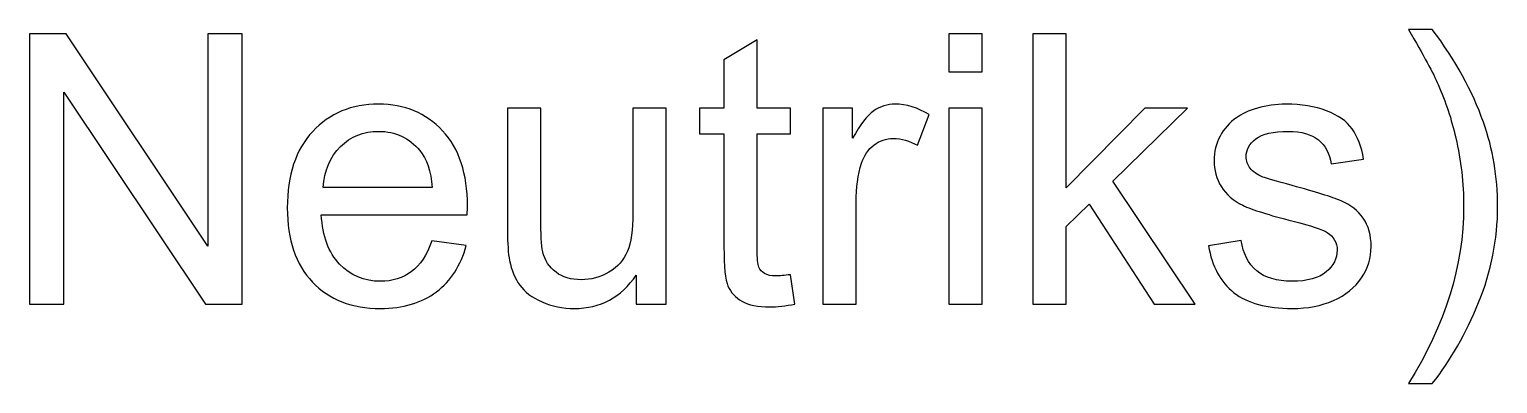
# Model space of a CAD drawing. Header units: millimetres. Extents: x 309 to 2032, y -1240 to 271.
# Drawn here: x 985.2 to 1083.9, y 39.6 to 63.4 of the extents above; entities that cross this region are included whole.
import ezdxf

# ---------------------------------------------------------------- set-up
doc = ezdxf.new("R2010")
doc.units = ezdxf.units.MM
doc.header["$MEASUREMENT"] = 0
doc.layers.add('Layer 1', color=7, linetype='Continuous')

msp = doc.modelspace()

# ---------------------------------------------------------------- linework, layer by layer
at = {"layer": 'Layer 1', "color": 250}
for points, knots in [([(1079.5509, 39.6134), (1079.5509, 39.6134), (1077.9507, 39.6134), (1077.9507, 39.6134), (1080.423, 43.58), (1081.6591, 47.5509), (1081.6591, 51.526), (1081.6591, 53.0796), (1081.4813, 54.6206), (1081.1257, 56.1488), (1080.8463, 57.3892), (1080.4526, 58.5787), (1079.9488, 59.7217), (1079.6271, 60.4626), (1078.9582, 61.7029), (1077.9507, 63.4386), (1077.9507, 63.4386), (1079.5509, 63.4386), (1079.5509, 63.4386), (1081.1003, 61.3643), (1082.2475, 59.2815), (1082.9926, 57.1902), (1083.6276, 55.391), (1083.9451, 53.5072), (1083.9451, 51.5387), (1083.9451, 49.3077), (1083.5175, 47.1487), (1082.6624, 45.0659), (1081.8115, 42.9831), (1080.7743, 41.167), (1079.5509, 39.6134)], [0, 0, 0, 0, 0.1, 0.1, 0.1, 0.2, 0.2, 0.2, 0.3, 0.3, 0.3, 0.4, 0.4, 0.4, 0.5, 0.5, 0.5, 0.6, 0.6, 0.6, 0.7, 0.7, 0.7, 0.8, 0.8, 0.8, 0.9, 0.9, 0.9, 1, 1, 1, 1]), ([(985.1773, 44.9474), (985.1773, 44.9474), (985.1773, 63.1338), (985.1773, 63.1338), (985.1773, 63.1338), (987.6496, 63.1338), (987.6496, 63.1338), (987.6496, 63.1338), (997.1915, 48.859), (997.1915, 48.859), (997.1915, 48.859), (997.1915, 63.1338), (997.1915, 63.1338), (997.1915, 63.1338), (999.5029, 63.1338), (999.5029, 63.1338), (999.5029, 63.1338), (999.5029, 44.9474), (999.5029, 44.9474), (999.5029, 44.9474), (997.0306, 44.9474), (997.0306, 44.9474), (997.0306, 44.9474), (987.4887, 59.2222), (987.4887, 59.2222), (987.4887, 59.2222), (987.4887, 44.9474), (987.4887, 44.9474), (987.4887, 44.9474), (985.1773, 44.9474), (985.1773, 44.9474)], [0, 0, 0, 0, 0.1, 0.1, 0.1, 0.2, 0.2, 0.2, 0.3, 0.3, 0.3, 0.4, 0.4, 0.4, 0.5, 0.5, 0.5, 0.6, 0.6, 0.6, 0.7, 0.7, 0.7, 0.8, 0.8, 0.8, 0.9, 0.9, 0.9, 1, 1, 1, 1]), ([(1036.3709, 46.9413), (1036.3709, 46.9413), (1036.6757, 44.9686), (1036.6757, 44.9686), (1036.0492, 44.8373), (1035.4861, 44.7696), (1034.9951, 44.7696), (1034.1865, 44.7696), (1033.56, 44.8966), (1033.1112, 45.1548), (1032.6667, 45.4131), (1032.3535, 45.7475), (1032.1714, 46.1666), (1031.9894, 46.5857), (1031.9005, 47.4662), (1031.9005, 48.8082), (1031.9005, 48.8082), (1031.9005, 56.4028), (1031.9005, 56.4028), (1031.9005, 56.4028), (1030.2495, 56.4028), (1030.2495, 56.4028), (1030.2495, 56.4028), (1030.2495, 58.13), (1030.2495, 58.13), (1030.2495, 58.13), (1031.9005, 58.13), (1031.9005, 58.13), (1031.9005, 58.13), (1031.9005, 61.3897), (1031.9005, 61.3897), (1031.9005, 61.3897), (1034.1357, 62.7316), (1034.1357, 62.7316), (1034.1357, 62.7316), (1034.1357, 58.13), (1034.1357, 58.13), (1034.1357, 58.13), (1036.3709, 58.13), (1036.3709, 58.13), (1036.3709, 58.13), (1036.3709, 56.4028), (1036.3709, 56.4028), (1036.3709, 56.4028), (1034.1357, 56.4028), (1034.1357, 56.4028), (1034.1357, 56.4028), (1034.1357, 48.6812), (1034.1357, 48.6812), (1034.1357, 48.042), (1034.1738, 47.6313), (1034.2542, 47.4493), (1034.3304, 47.2673), (1034.4574, 47.1233), (1034.6352, 47.0133), (1034.813, 46.9074), (1035.067, 46.8524), (1035.3972, 46.8524), (1035.6428, 46.8524), (1035.9687, 46.882), (1036.3709, 46.9413)], [0, 0, 0, 0, 0.05, 0.05, 0.05, 0.1, 0.1, 0.1, 0.15, 0.15, 0.15, 0.2, 0.2, 0.2, 0.25, 0.25, 0.25, 0.3, 0.3, 0.3, 0.35, 0.35, 0.35, 0.4, 0.4, 0.4, 0.45, 0.45, 0.45, 0.5, 0.5, 0.5, 0.55, 0.55, 0.55, 0.6, 0.6, 0.6, 0.65, 0.65, 0.65, 0.7, 0.7, 0.7, 0.75, 0.75, 0.75, 0.8, 0.8, 0.8, 0.85, 0.85, 0.85, 0.9, 0.9, 0.9, 0.95, 0.95, 0.95, 1, 1, 1, 1]), ([(1047.0347, 60.5938), (1047.0347, 60.5938), (1047.0347, 63.1338), (1047.0347, 63.1338), (1047.0347, 63.1338), (1049.2699, 63.1338), (1049.2699, 63.1338), (1049.2699, 63.1338), (1049.2699, 60.5938), (1049.2699, 60.5938), (1049.2699, 60.5938), (1047.0347, 60.5938), (1047.0347, 60.5938)], [0, 0, 0, 0, 0.25, 0.25, 0.25, 0.5, 0.5, 0.5, 0.75, 0.75, 0.75, 1, 1, 1, 1]), ([(1052.6862, 44.9474), (1052.6862, 44.9474), (1052.6862, 63.1338), (1052.6862, 63.1338), (1052.6862, 63.1338), (1054.9214, 63.1338), (1054.9214, 63.1338), (1054.9214, 63.1338), (1054.9214, 52.7748), (1054.9214, 52.7748), (1054.9214, 52.7748), (1060.2046, 58.13), (1060.2046, 58.13), (1060.2046, 58.13), (1063.0917, 58.13), (1063.0917, 58.13), (1063.0917, 58.13), (1058.0625, 53.232), (1058.0625, 53.232), (1058.0625, 53.232), (1063.5997, 44.9474), (1063.5997, 44.9474), (1063.5997, 44.9474), (1060.848, 44.9474), (1060.848, 44.9474), (1060.848, 44.9474), (1056.4708, 51.6826), (1056.4708, 51.6826), (1056.4708, 51.6826), (1054.9214, 50.1756), (1054.9214, 50.1756), (1054.9214, 50.1756), (1054.9214, 44.9474), (1054.9214, 44.9474), (1054.9214, 44.9474), (1052.6862, 44.9474), (1052.6862, 44.9474)], [0, 0, 0, 0, 0.0833333, 0.0833333, 0.0833333, 0.1666667, 0.1666667, 0.1666667, 0.25, 0.25, 0.25, 0.3333333, 0.3333333, 0.3333333, 0.4166667, 0.4166667, 0.4166667, 0.5, 0.5, 0.5, 0.5833333, 0.5833333, 0.5833333, 0.6666667, 0.6666667, 0.6666667, 0.75, 0.75, 0.75, 0.8333333, 0.8333333, 0.8333333, 0.9166667, 0.9166667, 0.9166667, 1, 1, 1, 1]), ([(1012.2579, 49.2146), (1012.2579, 49.2146), (1014.5693, 48.9098), (1014.5693, 48.9098), (1014.2095, 47.5678), (1013.5364, 46.5222), (1012.5542, 45.7814), (1011.5721, 45.0405), (1010.319, 44.668), (1008.7908, 44.668), (1006.8689, 44.668), (1005.3449, 45.2607), (1004.2188, 46.446), (1003.0927, 47.6271), (1002.5297, 49.2908), (1002.5297, 51.4286), (1002.5297, 53.6384), (1003.097, 55.3572), (1004.2357, 56.5764), (1005.3745, 57.7998), (1006.8519, 58.4094), (1008.668, 58.4094), (1010.4249, 58.4094), (1011.86, 57.8125), (1012.9733, 56.6145), (1014.0867, 55.4164), (1014.6455, 53.7316), (1014.6455, 51.5599), (1014.6455, 51.4286), (1014.6413, 51.2297), (1014.6328, 50.9672), (1014.6328, 50.9672), (1004.8157, 50.9672), (1004.8157, 50.9672), (1004.9004, 49.5236), (1005.3068, 48.4145), (1006.0434, 47.6483), (1006.7757, 46.882), (1007.6944, 46.4968), (1008.7908, 46.4968), (1009.6078, 46.4968), (1010.3063, 46.7127), (1010.8821, 47.1445), (1011.462, 47.5763), (1011.9192, 48.2663), (1012.2579, 49.2146)], [0, 0, 0, 0, 0.0666667, 0.0666667, 0.0666667, 0.1333333, 0.1333333, 0.1333333, 0.2, 0.2, 0.2, 0.2666667, 0.2666667, 0.2666667, 0.3333333, 0.3333333, 0.3333333, 0.4, 0.4, 0.4, 0.4666667, 0.4666667, 0.4666667, 0.5333333, 0.5333333, 0.5333333, 0.6, 0.6, 0.6, 0.6666667, 0.6666667, 0.6666667, 0.7333333, 0.7333333, 0.7333333, 0.8, 0.8, 0.8, 0.8666667, 0.8666667, 0.8666667, 0.9333333, 0.9333333, 0.9333333, 1, 1, 1, 1]), ([(1038.5511, 44.9474), (1038.5511, 44.9474), (1038.5511, 58.13), (1038.5511, 58.13), (1038.5511, 58.13), (1040.5577, 58.13), (1040.5577, 58.13), (1040.5577, 58.13), (1040.5577, 56.1107), (1040.5577, 56.1107), (1041.0699, 57.0463), (1041.5441, 57.6643), (1041.9801, 57.9607), (1042.4161, 58.2612), (1042.8945, 58.4094), (1043.4152, 58.4094), (1044.1687, 58.4094), (1044.935, 58.1723), (1045.7139, 57.7024), (1045.7139, 57.7024), (1044.918, 55.6408), (1044.918, 55.6408), (1044.3762, 55.9456), (1043.8343, 56.098), (1043.2924, 56.098), (1042.8056, 56.098), (1042.3696, 55.9498), (1041.9843, 55.6577), (1041.5991, 55.3656), (1041.3239, 54.9592), (1041.1588, 54.4385), (1040.9091, 53.6469), (1040.7863, 52.7791), (1040.7863, 51.835), (1040.7863, 51.835), (1040.7863, 44.9474), (1040.7863, 44.9474), (1040.7863, 44.9474), (1038.5511, 44.9474), (1038.5511, 44.9474)], [0, 0, 0, 0, 0.0769231, 0.0769231, 0.0769231, 0.1538462, 0.1538462, 0.1538462, 0.2307692, 0.2307692, 0.2307692, 0.3076923, 0.3076923, 0.3076923, 0.3846154, 0.3846154, 0.3846154, 0.4615385, 0.4615385, 0.4615385, 0.5384615, 0.5384615, 0.5384615, 0.6153846, 0.6153846, 0.6153846, 0.6923077, 0.6923077, 0.6923077, 0.7692308, 0.7692308, 0.7692308, 0.8461538, 0.8461538, 0.8461538, 0.9230769, 0.9230769, 0.9230769, 1, 1, 1, 1]), ([(1064.4887, 48.8844), (1064.4887, 48.8844), (1066.6985, 49.24), (1066.6985, 49.24), (1066.8213, 48.3552), (1067.1684, 47.6779), (1067.7357, 47.2038), (1068.3029, 46.7339), (1069.0988, 46.4968), (1070.1148, 46.4968), (1071.1435, 46.4968), (1071.9055, 46.7042), (1072.405, 47.1233), (1072.9003, 47.5382), (1073.1501, 48.0293), (1073.1501, 48.5923), (1073.1501, 49.0961), (1072.9257, 49.494), (1072.4812, 49.7819), (1072.168, 49.9808), (1071.406, 50.2306), (1070.1952, 50.5396), (1068.5612, 50.9503), (1067.4309, 51.3059), (1066.7959, 51.6064), (1066.1651, 51.9112), (1065.6867, 52.3261), (1065.3608, 52.8595), (1065.0348, 53.3887), (1064.8697, 53.9771), (1064.8697, 54.6206), (1064.8697, 55.209), (1065.0052, 55.7509), (1065.2719, 56.2504), (1065.5428, 56.7499), (1065.9069, 57.1648), (1066.3683, 57.495), (1066.7154, 57.749), (1067.1896, 57.9649), (1067.7865, 58.1427), (1068.3876, 58.3205), (1069.0268, 58.4094), (1069.7126, 58.4094), (1070.7456, 58.4094), (1071.6515, 58.2612), (1072.4304, 57.9607), (1073.2136, 57.6643), (1073.7893, 57.2579), (1074.1619, 56.7499), (1074.5302, 56.2377), (1074.7884, 55.5561), (1074.9281, 54.701), (1074.9281, 54.701), (1072.7437, 54.3962), (1072.7437, 54.3962), (1072.6463, 55.082), (1072.3585, 55.6196), (1071.8843, 56.0049), (1071.4102, 56.3901), (1070.7413, 56.5806), (1069.8735, 56.5806), (1068.8533, 56.5806), (1068.1209, 56.4113), (1067.6849, 56.0726), (1067.2488, 55.7339), (1067.0287, 55.336), (1067.0287, 54.883), (1067.0287, 54.5952), (1067.1176, 54.3327), (1067.2996, 54.0999), (1067.4817, 53.8628), (1067.7653, 53.6638), (1068.1548, 53.5072), (1068.3791, 53.4225), (1069.0311, 53.232), (1070.1233, 52.9357), (1071.6981, 52.5166), (1072.7987, 52.1695), (1073.4253, 51.9028), (1074.0518, 51.6361), (1074.5429, 51.2424), (1074.8985, 50.7344), (1075.2583, 50.2221), (1075.4361, 49.5871), (1075.4361, 48.8251), (1075.4361, 48.0843), (1075.2202, 47.3858), (1074.7842, 46.7296), (1074.3481, 46.0735), (1073.7216, 45.5655), (1072.9046, 45.2056), (1072.0833, 44.8458), (1071.1562, 44.668), (1070.1233, 44.668), (1068.413, 44.668), (1067.1049, 45.0236), (1066.2074, 45.7306), (1065.31, 46.4418), (1064.7385, 47.4916), (1064.4887, 48.8844)], [0, 0, 0, 0, 0.030303, 0.030303, 0.030303, 0.0606061, 0.0606061, 0.0606061, 0.0909091, 0.0909091, 0.0909091, 0.1212121, 0.1212121, 0.1212121, 0.1515152, 0.1515152, 0.1515152, 0.1818182, 0.1818182, 0.1818182, 0.2121212, 0.2121212, 0.2121212, 0.2424242, 0.2424242, 0.2424242, 0.2727273, 0.2727273, 0.2727273, 0.3030303, 0.3030303, 0.3030303, 0.3333333, 0.3333333, 0.3333333, 0.3636364, 0.3636364, 0.3636364, 0.3939394, 0.3939394, 0.3939394, 0.4242424, 0.4242424, 0.4242424, 0.4545455, 0.4545455, 0.4545455, 0.4848485, 0.4848485, 0.4848485, 0.5151515, 0.5151515, 0.5151515, 0.5454545, 0.5454545, 0.5454545, 0.5757576, 0.5757576, 0.5757576, 0.6060606, 0.6060606, 0.6060606, 0.6363636, 0.6363636, 0.6363636, 0.6666667, 0.6666667, 0.6666667, 0.6969697, 0.6969697, 0.6969697, 0.7272727, 0.7272727, 0.7272727, 0.7575758, 0.7575758, 0.7575758, 0.7878788, 0.7878788, 0.7878788, 0.8181818, 0.8181818, 0.8181818, 0.8484848, 0.8484848, 0.8484848, 0.8787879, 0.8787879, 0.8787879, 0.9090909, 0.9090909, 0.9090909, 0.9393939, 0.9393939, 0.9393939, 0.969697, 0.969697, 0.969697, 1, 1, 1, 1]), ([(1026.0035, 44.9474), (1026.0035, 44.9474), (1026.0035, 46.9074), (1026.0035, 46.9074), (1024.979, 45.4131), (1023.5905, 44.668), (1021.8337, 44.668), (1021.059, 44.668), (1020.3351, 44.8162), (1019.662, 45.1125), (1018.9889, 45.4131), (1018.4893, 45.7856), (1018.1634, 46.2343), (1017.8374, 46.6873), (1017.6088, 47.2376), (1017.4776, 47.8896), (1017.3887, 48.3298), (1017.3421, 49.0241), (1017.3421, 49.9724), (1017.3421, 49.9724), (1017.3421, 58.13), (1017.3421, 58.13), (1017.3421, 58.13), (1019.5773, 58.13), (1019.5773, 58.13), (1019.5773, 58.13), (1019.5773, 50.836), (1019.5773, 50.836), (1019.5773, 49.6718), (1019.6239, 48.8844), (1019.7128, 48.4822), (1019.8525, 47.8938), (1020.1488, 47.4366), (1020.606, 47.1022), (1021.059, 46.7677), (1021.6178, 46.5984), (1022.2866, 46.5984), (1022.9555, 46.5984), (1023.582, 46.7677), (1024.1662, 47.1106), (1024.7504, 47.4535), (1025.1653, 47.9234), (1025.4108, 48.5119), (1025.6521, 49.1003), (1025.7749, 49.9597), (1025.7749, 51.0815), (1025.7749, 51.0815), (1025.7749, 58.13), (1025.7749, 58.13), (1025.7749, 58.13), (1028.0101, 58.13), (1028.0101, 58.13), (1028.0101, 58.13), (1028.0101, 44.9474), (1028.0101, 44.9474), (1028.0101, 44.9474), (1026.0035, 44.9474), (1026.0035, 44.9474)], [0, 0, 0, 0, 0.0526316, 0.0526316, 0.0526316, 0.1052632, 0.1052632, 0.1052632, 0.1578947, 0.1578947, 0.1578947, 0.2105263, 0.2105263, 0.2105263, 0.2631579, 0.2631579, 0.2631579, 0.3157895, 0.3157895, 0.3157895, 0.3684211, 0.3684211, 0.3684211, 0.4210526, 0.4210526, 0.4210526, 0.4736842, 0.4736842, 0.4736842, 0.5263158, 0.5263158, 0.5263158, 0.5789474, 0.5789474, 0.5789474, 0.6315789, 0.6315789, 0.6315789, 0.6842105, 0.6842105, 0.6842105, 0.7368421, 0.7368421, 0.7368421, 0.7894737, 0.7894737, 0.7894737, 0.8421053, 0.8421053, 0.8421053, 0.8947368, 0.8947368, 0.8947368, 0.9473684, 0.9473684, 0.9473684, 1, 1, 1, 1]), ([(1047.0347, 44.9474), (1047.0347, 44.9474), (1047.0347, 58.13), (1047.0347, 58.13), (1047.0347, 58.13), (1049.2699, 58.13), (1049.2699, 58.13), (1049.2699, 58.13), (1049.2699, 44.9474), (1049.2699, 44.9474), (1049.2699, 44.9474), (1047.0347, 44.9474), (1047.0347, 44.9474)], [0, 0, 0, 0, 0.25, 0.25, 0.25, 0.5, 0.5, 0.5, 0.75, 0.75, 0.75, 1, 1, 1, 1]), ([(1004.9427, 52.796), (1004.9427, 52.796), (1012.2833, 52.796), (1012.2833, 52.796), (1012.1859, 53.9051), (1011.9023, 54.7349), (1011.4409, 55.2894), (1010.7339, 56.1488), (1009.811, 56.5806), (1008.6807, 56.5806), (1007.6563, 56.5806), (1006.7969, 56.2377), (1006.0984, 55.5519), (1005.4041, 54.8661), (1005.0189, 53.9475), (1004.9427, 52.796)], [0, 0, 0, 0, 0.2, 0.2, 0.2, 0.4, 0.4, 0.4, 0.6, 0.6, 0.6, 0.8, 0.8, 0.8, 1, 1, 1, 1])]:
    msp.add_open_spline(points, degree=3, knots=knots, dxfattribs=at)

doc.saveas('drawing.dxf')
